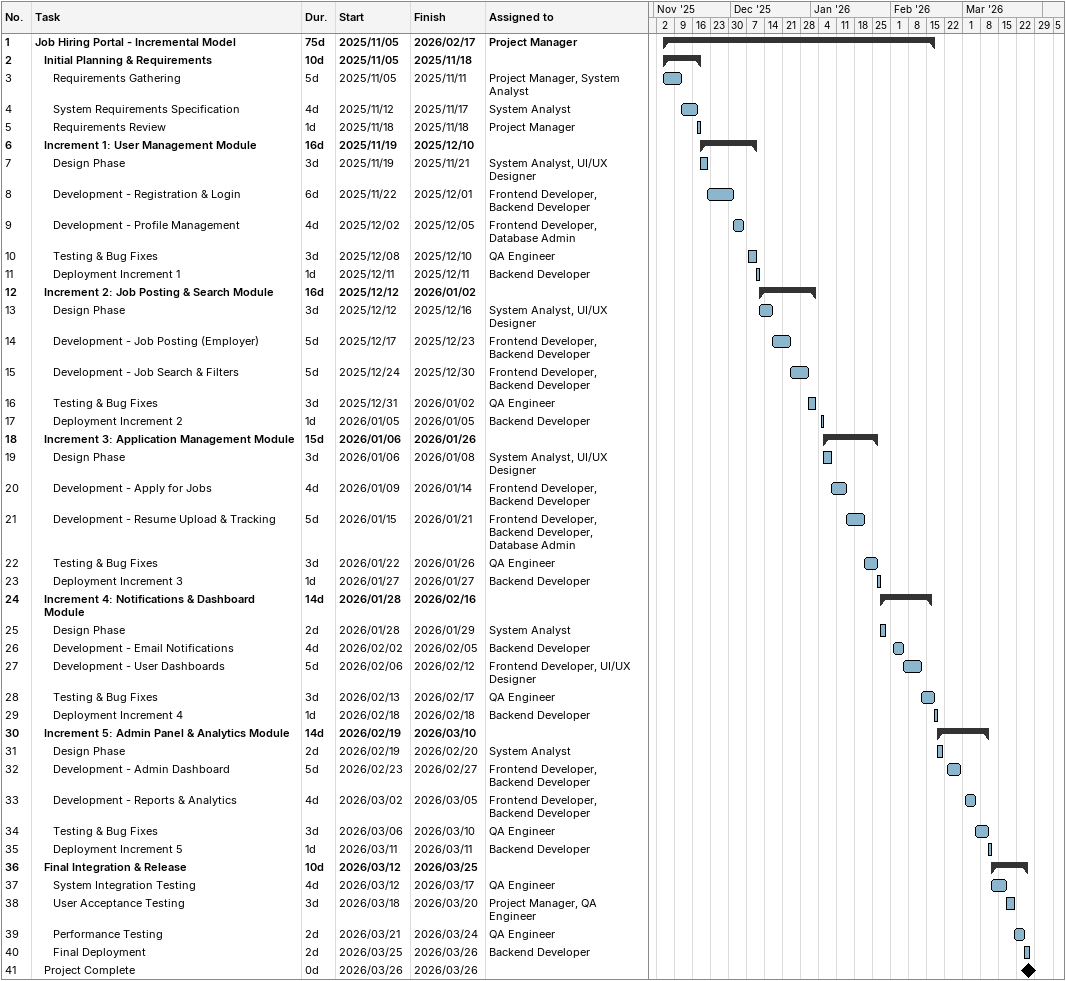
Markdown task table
| ID | Level | Task | Duration | Start | Finish | Resources |
|---|---|---|---|---|---|---|
| 1 | 1 | **Job Hiring Portal - Incremental Model** | 75d | 2025-11-05 | 2026-02-17 | Project Manager |
| 2 | 2 | **Initial Planning & Requirements** | 10d | 2025-11-05 | 2025-11-18 |  |
| 3 | 3 | Requirements Gathering | 5d | 2025-11-05 | 2025-11-11 | Project Manager, System Analyst |
| 4 | 3 | System Requirements Specification | 4d | 2025-11-12 | 2025-11-17 | System Analyst |
| 5 | 3 | Requirements Review | 1d | 2025-11-18 | 2025-11-18 | Project Manager |
| 6 | 2 | **Increment 1: User Management Module** | 16d | 2025-11-19 | 2025-12-10 |  |
| 7 | 3 | Design Phase | 3d | 2025-11-19 | 2025-11-21 | System Analyst, UI/UX Designer |
| 8 | 3 | Development - Registration & Login | 6d | 2025-11-22 | 2025-12-01 | Frontend Developer, Backend Developer |
| 9 | 3 | Development - Profile Management | 4d | 2025-12-02 | 2025-12-05 | Frontend Developer, Database Admin |
| 10 | 3 | Testing & Bug Fixes | 3d | 2025-12-08 | 2025-12-10 | QA Engineer |
| 11 | 3 | Deployment Increment 1 | 1d | 2025-12-11 | 2025-12-11 | Backend Developer |
| 12 | 2 | **Increment 2: Job Posting & Search Module** | 16d | 2025-12-12 | 2026-01-02 |  |
| 13 | 3 | Design Phase | 3d | 2025-12-12 | 2025-12-16 | System Analyst, UI/UX Designer |
| 14 | 3 | Development - Job Posting (Employer) | 5d | 2025-12-17 | 2025-12-23 | Frontend Developer, Backend Developer |
| 15 | 3 | Development - Job Search & Filters | 5d | 2025-12-24 | 2025-12-30 | Frontend Developer, Backend Developer |
| 16 | 3 | Testing & Bug Fixes | 3d | 2025-12-31 | 2026-01-02 | QA Engineer |
| 17 | 3 | Deployment Increment 2 | 1d | 2026-01-05 | 2026-01-05 | Backend Developer |
| 18 | 2 | **Increment 3: Application Management Module** | 15d | 2026-01-06 | 2026-01-26 |  |
| 19 | 3 | Design Phase | 3d | 2026-01-06 | 2026-01-08 | System Analyst, UI/UX Designer |
| 20 | 3 | Development - Apply for Jobs | 4d | 2026-01-09 | 2026-01-14 | Frontend Developer, Backend Developer |
| 21 | 3 | Development - Resume Upload & Tracking | 5d | 2026-01-15 | 2026-01-21 | Frontend Developer, Backend Developer, Database Admin |
| 22 | 3 | Testing & Bug Fixes | 3d | 2026-01-22 | 2026-01-26 | QA Engineer |
| 23 | 3 | Deployment Increment 3 | 1d | 2026-01-27 | 2026-01-27 | Backend Developer |
| 24 | 2 | **Increment 4: Notifications & Dashboard Module** | 14d | 2026-01-28 | 2026-02-16 |  |
| 25 | 3 | Design Phase | 2d | 2026-01-28 | 2026-01-29 | System Analyst |
| 26 | 3 | Development - Email Notifications | 4d | 2026-02-02 | 2026-02-05 | Backend Developer |
| 27 | 3 | Development - User Dashboards | 5d | 2026-02-06 | 2026-02-12 | Frontend Developer, UI/UX Designer |
| 28 | 3 | Testing & Bug Fixes | 3d | 2026-02-13 | 2026-02-17 | QA Engineer |
| 29 | 3 | Deployment Increment 4 | 1d | 2026-02-18 | 2026-02-18 | Backend Developer |
| 30 | 2 | **Increment 5: Admin Panel & Analytics Module** | 14d | 2026-02-19 | 2026-03-10 |  |
| 31 | 3 | Design Phase | 2d | 2026-02-19 | 2026-02-20 | System Analyst |
| 32 | 3 | Development - Admin Dashboard | 5d | 2026-02-23 | 2026-02-27 | Frontend Developer, Backend Developer |
| 33 | 3 | Development - Reports & Analytics | 4d | 2026-03-02 | 2026-03-05 | Frontend Developer, Backend Developer |
| 34 | 3 | Testing & Bug Fixes | 3d | 2026-03-06 | 2026-03-10 | QA Engineer |
| 35 | 3 | Deployment Increment 5 | 1d | 2026-03-11 | 2026-03-11 | Backend Developer |
| 36 | 2 | **Final Integration & Release** | 10d | 2026-03-12 | 2026-03-25 |  |
| 37 | 3 | System Integration Testing | 4d | 2026-03-12 | 2026-03-17 | QA Engineer |
| 38 | 3 | User Acceptance Testing | 3d | 2026-03-18 | 2026-03-20 | Project Manager, QA Engineer |
| 39 | 3 | Performance Testing | 2d | 2026-03-21 | 2026-03-24 | QA Engineer |
| 40 | 3 | Final Deployment | 2d | 2026-03-25 | 2026-03-26 | Backend Developer |
| 41 | 2 | Project Complete | 0d | 2026-03-26 | 2026-03-26 |  |
